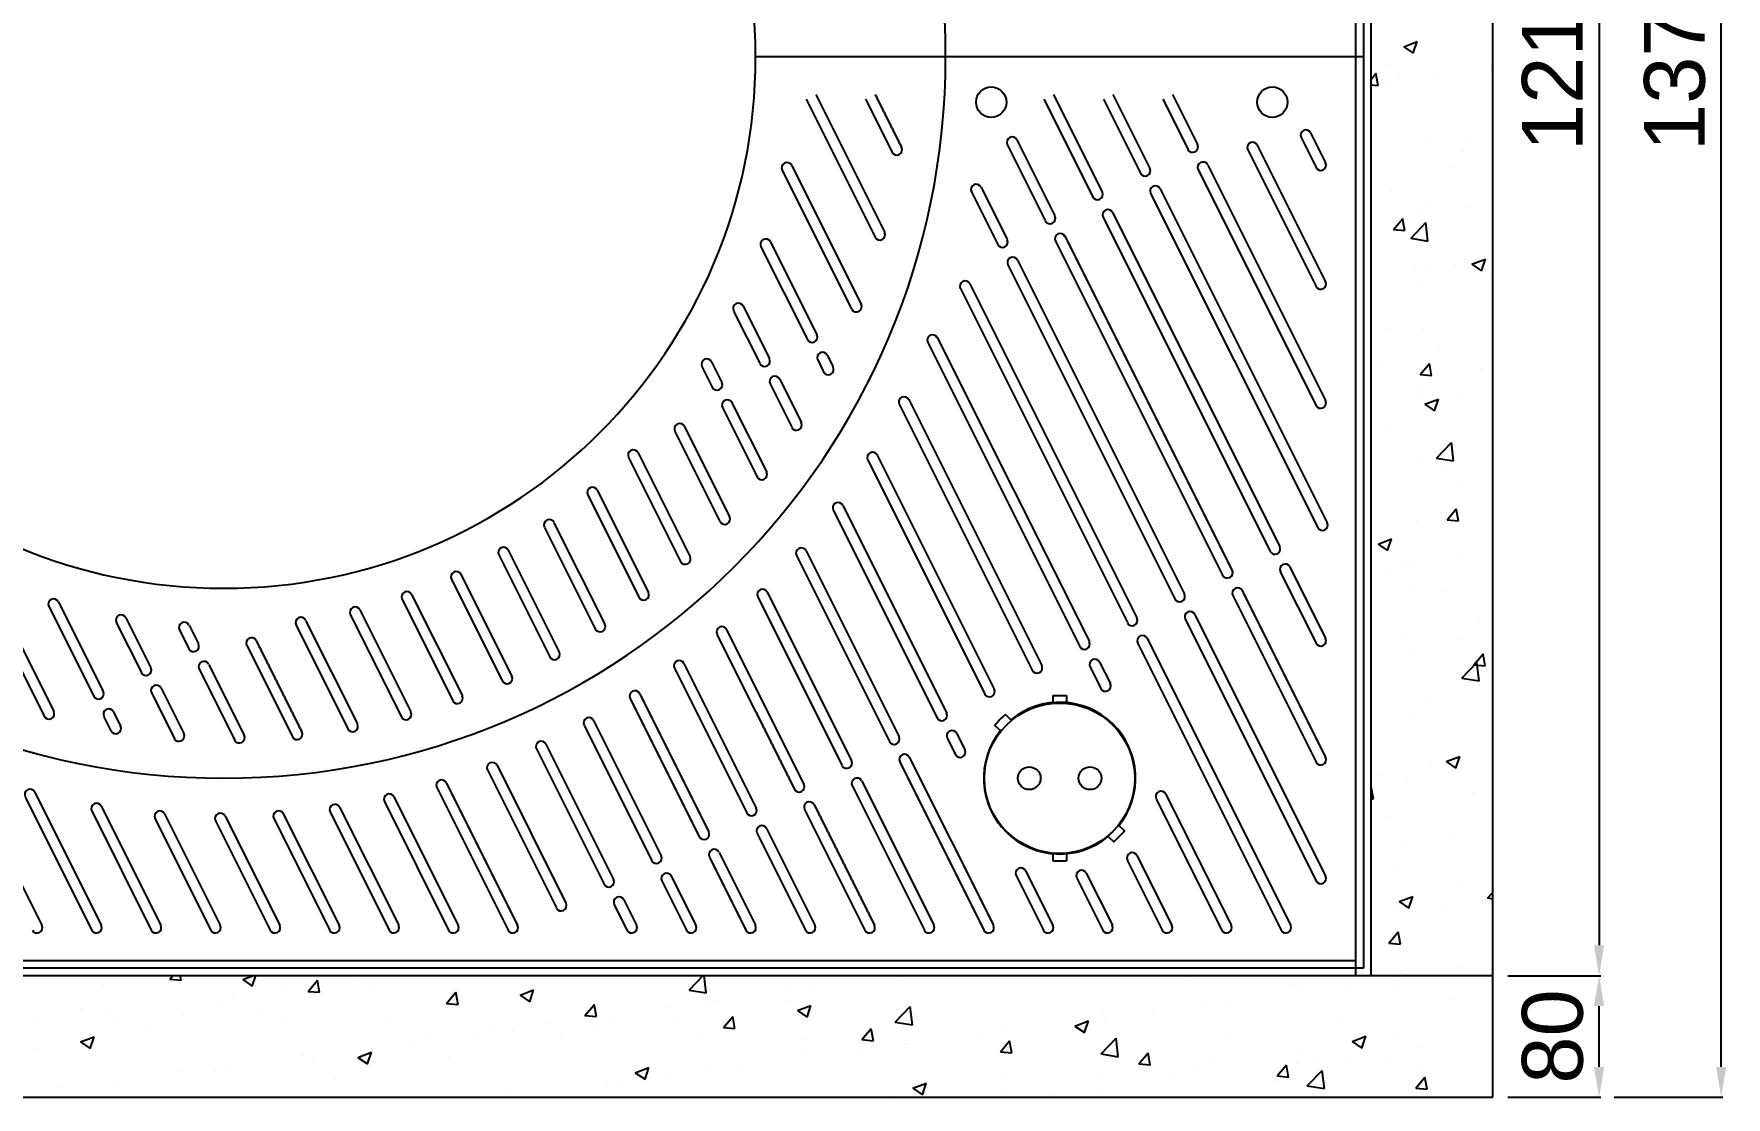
# Model space of a CAD drawing. Header units: millimetres. Extents: x 12472 to 17905, y -36910 to -33068.
# Drawn here: x 13588 to 14702, y -34896 to -34196 of the extents above; entities that cross this region are included whole.
import ezdxf

# ---------------------------------------------------------------- set-up
doc = ezdxf.new("R2010")
doc.units = ezdxf.units.MM
doc.layers.add('받침틀', color=251, linetype='Continuous')
doc.layers.add('압연강', color=40, linetype='Continuous')
doc.styles.get("Standard").update_dxf_attribs({"font": 'arial.ttf'})
doc.dimstyles.new('ISO-25', dxfattribs={"dimtxt": 40, "dimasz": 20, "dimexe": 1.25, "dimexo": 10, "dimgap": 10, "dimtad": 1, "dimdec": 0, "dimtxsty": 'Standard', "dimcen": 2.5, "dimclrd": 3, "dimclre": 3, "dimclrt": 3, "dimadec": 0, "dimazin": 0, "dimtfac": 1, "dimtdec": 0, "dimtmove": 0, "dimatfit": 3, "dimfxl": 0, "dimarcsym": 0})

# ---------------------------------------------------------------- blocks, each defined once
blk = doc.blocks.new('*D4')
at = {"color": 3, "lineweight": -2, "transparency": 16777216}
for p, q in [((6176.6, -38937.4), (6197.2, -38937.4)), ((6196, -38957.4), (6196, -40127.4)), ((6136, -40147.4), (6197.2, -40147.4))]:
    blk.add_line(p, q, dxfattribs=at)
at = {"color": 3, "transparency": 16777216}
for points in [[(6192.6, -38957.4), (6199.3, -38957.4), (6196, -38937.4)], [(6192.6, -40127.4), (6199.3, -40127.4), (6196, -40147.4)]]:
    blk.add_solid(points, dxfattribs=at)
at = {"layer": 'Defpoints', "color": 0, "transparency": 16777216}
for p in [(6166.6, -38937.4), (6126, -40147.4), (6196, -40147.4)]:
    blk.add_point(p, dxfattribs=at)
at = {"color": 3, "transparency": 16777216, "insert": (6165.5, -39542.4), "char_height": 40, "attachment_point": 5, "rotation": 90}
blk.add_mtext('1210', dxfattribs=at)
blk = doc.blocks.new('*D5')
at = {"color": 3, "lineweight": -2, "transparency": 16777216}
for p, q in [((6186, -40147.4), (6194.7, -40147.4)), ((6196, -40207.4), (6196, -40167.4)), ((6136, -40227.4), (6197.2, -40227.4))]:
    blk.add_line(p, q, dxfattribs=at)
at = {"color": 3, "transparency": 16777216}
for points in [[(6192.6, -40167.4), (6199.3, -40167.4), (6196, -40147.4)], [(6192.6, -40207.4), (6199.3, -40207.4), (6196, -40227.4)]]:
    blk.add_solid(points, dxfattribs=at)
at = {"layer": 'Defpoints', "color": 0, "transparency": 16777216}
for p in [(6196, -40147.4), (6196, -40147.4), (6126, -40227.4)]:
    blk.add_point(p, dxfattribs=at)
at = {"color": 3, "transparency": 16777216, "insert": (6165.5, -40187.4), "char_height": 40, "attachment_point": 5, "rotation": 90}
blk.add_mtext('80', dxfattribs=at)
blk = doc.blocks.new('*D2')
at = {"color": 3, "lineweight": -2, "transparency": 16777216}
for p, q in [((6206, -38857.4), (6277.5, -38857.4)), ((6276.3, -40207.4), (6276.3, -38877.4)), ((6206, -40227.4), (6277.5, -40227.4))]:
    blk.add_line(p, q, dxfattribs=at)
at = {"color": 3, "transparency": 16777216}
for points in [[(6272.9, -38877.4), (6279.6, -38877.4), (6276.3, -38857.4)], [(6272.9, -40207.4), (6279.6, -40207.4), (6276.3, -40227.4)]]:
    blk.add_solid(points, dxfattribs=at)
at = {"layer": 'Defpoints', "color": 0, "transparency": 16777216}
for p in [(6196, -38857.4), (6276.3, -38857.4), (6196, -40227.4)]:
    blk.add_point(p, dxfattribs=at)
at = {"color": 3, "transparency": 16777216, "insert": (6245.8, -39542.4), "char_height": 40, "attachment_point": 5, "rotation": 90}
blk.add_mtext('1370', dxfattribs=at)
blk = doc.blocks.new('AG1512')
for p, q in [((18316.1, -35344.5), (18316.1, -35944.5)), ((17916.1, -35944.5), (18316.1, -35944.5)), ((18316.1, -35944.5), (18316.1, -36544.5)), ((18316.1, -36544.5), (16816.1, -36544.5))]:
    blk.add_line(p, q)
blk.add_lwpolyline([(18080.5, -36377.5, 0.045549), (18073.5, -36384.7), (18077.1, -36388.2, 0.904534), (18148.1, -36457.8), (18151.7, -36461.4, 0.045549), (18158.7, -36454.2), (18155.1, -36450.7, 0.904534), (18084.1, -36381.1)], format="xyb", close=True)
for centre in [(18071.1, -35974.5), (18256.1, -35974.5)]:
    blk.add_circle(centre, 10)
for radius, start, end in [(475, 0, 180), (350, 0, 180), (475, 180, 0), (350, 180, 0)]:
    blk.add_arc((17566.1, -35944.5), radius, start, end)
at = {"layer": '압연강'}
for p, q in [((17949.3, -35972.6), (17994.7, -36063.3)), ((17955.6, -35969.5), (18001, -36060.2)), ((17988.4, -35972.6), (18005.9, -36007.4)), ((17994.7, -35969.5), (18012.1, -36004.3)), ((18105.8, -35972.6), (18138, -36036.9)), ((18112.1, -35969.5), (18144.2, -36033.7)), ((18145, -35972.6), (18169.3, -36021.2)), ((18151.2, -35969.5), (18175.5, -36018.1)), ((18184.1, -35972.6), (18200.6, -36005.6)), ((18190.4, -35969.5), (18206.9, -36002.4)), ((18087.9, -35999.3), (18112.9, -36049.4)), ((18275, -35997.8), (18284.8, -36017.5)), ((18281.2, -35994.7), (18291.1, -36014.4)), ((18081.6, -36002.4), (18106.7, -36052.5)), ((18239.9, -36005.9), (18284.8, -36095.8)), ((18246.1, -36002.8), (18291.1, -36092.7)), ((17933.6, -36019.3), (17979.2, -36110.7)), ((17939.8, -36016.2), (17985.5, -36107.6)), ((18207.3, -36019), (18284.8, -36174.1)), ((18213.6, -36015.9), (18291.1, -36170.9)), ((18058.1, -36033.6), (18075.4, -36068.2)), ((18064.4, -36030.5), (18081.6, -36065)), ((18182.3, -36031.5), (18292.2, -36251.4)), ((18176, -36034.6), (18285.9, -36254.5)), ((18144.7, -36050.3), (18254.6, -36270.2)), ((18151, -36047.2), (18260.9, -36267)), ((17925.8, -36066.5), (17956.4, -36127.7)), ((18113.4, -36065.9), (18223.3, -36285.8)), ((18119.6, -36062.8), (18229.6, -36282.7)), ((17919.6, -36069.7), (17950.2, -36130.8)), ((18088.3, -36078.5), (18198.3, -36298.3)), ((18082.1, -36081.6), (18192, -36301.5)), ((18050.8, -36097.2), (18160.7, -36317.1)), ((18057, -36094.1), (18167, -36314)), ((17907.9, -36108.8), (17925.1, -36143.3)), ((17901.6, -36112), (17918.8, -36146.4)), ((18029.3, -36132.6), (18129.4, -36332.8)), ((18035.6, -36129.5), (18135.7, -36329.6)), ((17956.9, -36144.2), (17960.7, -36152)), ((17963.1, -36141.1), (17967, -36148.8)), ((17880.7, -36148.5), (17887.5, -36162.1)), ((17887, -36145.4), (17893.8, -36159)), ((17925.6, -36159.9), (17939.9, -36188.5)), ((17931.8, -36156.7), (17946.2, -36185.4)), ((17894.3, -36175.5), (17917.1, -36221.2)), ((17900.5, -36172.4), (17923.4, -36218.1)), ((18010.6, -36173.4), (18098.1, -36348.4)), ((18016.9, -36170.3), (18104.4, -36345.3)), ((17869.2, -36188), (17898.9, -36247.4)), ((17862.9, -36191.2), (17892.6, -36250.5)), ((17832.5, -36208.4), (17866.6, -36276.8)), ((17838.7, -36205.3), (17872.9, -36273.7)), ((17989.8, -36210), (18066.8, -36364.1)), ((17996, -36206.9), (18073.1, -36360.9)), ((17805.6, -36233), (17839.3, -36300.3)), ((17811.9, -36229.9), (17845.5, -36297.2)), ((17967.2, -36243), (18035.5, -36379.7)), ((17973.4, -36239.9), (18041.8, -36376.6)), ((17777.2, -36254.4), (17810.6, -36321.2)), ((17783.4, -36251.3), (17816.9, -36318.1)), ((17747.1, -36272.5), (17780.7, -36339.7)), ((17753.3, -36269.4), (17786.9, -36336.5)), ((17943, -36273), (18004.2, -36395.4)), ((17949.3, -36269.9), (18010.5, -36392.3)), ((17402.7, -36288.1), (17448, -36378.7)), ((17409, -36284.9), (17454.3, -36375.6)), ((17716, -36288.5), (17749.4, -36355.4)), ((17722.2, -36285.4), (17755.7, -36352.3)), ((18261.3, -36283.6), (18284.8, -36330.6)), ((18267.6, -36280.4), (18291.1, -36327.5)), ((17689.7, -36298.5), (17723.1, -36365.3)), ((17917.5, -36300.2), (17972.9, -36411)), ((17923.7, -36297.1), (17979.1, -36407.9)), ((18230, -36299.2), (18284.8, -36408.9)), ((18236.3, -36296.1), (18291.1, -36405.7)), ((17451, -36306.4), (17480.6, -36365.6)), ((17457.3, -36303.3), (17486.8, -36362.4)), ((17649.3, -36311.8), (17683, -36379)), ((17655.6, -36308.6), (17689.2, -36375.9)), ((17683.4, -36301.6), (17716.8, -36368.5)), ((18205, -36311.8), (18291.1, -36484)), ((17495.4, -36317), (17511.9, -36349.9)), ((17501.7, -36313.9), (17518.1, -36346.8)), ((17537, -36321.9), (17543.2, -36334.3)), ((17543.3, -36318.8), (17549.5, -36331.1)), ((17613.7, -36318.7), (17647.8, -36387)), ((17619.9, -36315.6), (17654.1, -36383.8)), ((17896.9, -36321.7), (17947.8, -36423.6)), ((18198.7, -36314.9), (18284.8, -36487.1)), ((17581.2, -36332), (17611.3, -36392.2)), ((17587.5, -36328.9), (17617.5, -36389.1)), ((17890.6, -36324.8), (17941.6, -36426.7)), ((18167.4, -36330.5), (18261.9, -36519.5)), ((18173.7, -36327.4), (18268.1, -36516.3)), ((17556.2, -36344.6), (17579.5, -36391.3)), ((17868.9, -36343.9), (17916.5, -36439.2)), ((18142.4, -36343.1), (18149.5, -36357.2)), ((17549.9, -36347.7), (17573.3, -36394.4)), ((17862.6, -36347), (17910.3, -36442.3)), ((18136.1, -36346.2), (18143.2, -36360.4)), ((17518.6, -36363.3), (17533.6, -36393.3)), ((17524.9, -36360.2), (17539.8, -36390.1)), ((17833.5, -36367), (17879, -36458)), ((17839.7, -36363.8), (17885.2, -36454.9)), ((17487.3, -36379), (17491.9, -36388.3)), ((17493.5, -36375.9), (17498.2, -36385.2)), ((17803.2, -36384.7), (17847.7, -36473.6)), ((17809.4, -36381.5), (17853.9, -36470.5)), ((18048.5, -36390), (18053.8, -36400.8)), ((17771.8, -36400.2), (17816.4, -36489.3)), ((17778.1, -36397.1), (17822.6, -36486.2)), ((18042.2, -36393.1), (18047.6, -36403.9)), ((17745.9, -36411), (17791.3, -36501.8)), ((18010.9, -36408.8), (18066.2, -36519.5)), ((18017.2, -36405.7), (18072.5, -36516.3)), ((17399.6, -36422.8), (17446.4, -36516.3)), ((17712.5, -36422.5), (17759.4, -36516.3)), ((17739.6, -36414.1), (17785.1, -36504.9)), ((17985.9, -36421.3), (18033.4, -36516.3)), ((17435.5, -36431.9), (17479.3, -36519.5)), ((17441.7, -36428.7), (17485.5, -36516.3)), ((17678, -36431.8), (17720.3, -36516.3)), ((17706.3, -36425.7), (17753.2, -36519.5)), ((17979.6, -36424.4), (18027.1, -36519.5)), ((18179.6, -36433.2), (18222.8, -36519.5)), ((18185.9, -36430.1), (18229, -36516.3)), ((17479.2, -36441), (17518.4, -36519.5)), ((17485.4, -36437.9), (17524.7, -36516.3)), ((17527.1, -36442.9), (17563.8, -36516.3)), ((17567, -36444.5), (17602.9, -36516.3)), ((17605.3, -36442.9), (17642, -36516.3)), ((17636.1, -36441.7), (17674.9, -36519.5)), ((17642.3, -36438.6), (17681.2, -36516.3)), ((17671.8, -36434.9), (17714, -36519.5)), ((17948.3, -36440.1), (17988, -36519.5)), ((17954.5, -36437), (17994.2, -36516.3)), ((17520.8, -36446.1), (17557.5, -36519.5)), ((17560.7, -36447.6), (17596.7, -36519.5)), ((17599.1, -36446), (17635.8, -36519.5)), ((17917, -36455.8), (17948.8, -36519.5)), ((17923.2, -36452.6), (17955.1, -36516.3)), ((17885.7, -36471.5), (17909.7, -36519.5)), ((17892, -36468.3), (17916, -36516.3)), ((18160.6, -36473.5), (18183.6, -36519.5)), ((18166.9, -36470.3), (18189.9, -36516.3)), ((17854.4, -36487.1), (17870.6, -36519.5)), ((17860.6, -36483.9), (17876.8, -36516.3)), ((18087.4, -36483.6), (18105.4, -36519.5)), ((18093.7, -36480.5), (18111.6, -36516.3)), ((18127.4, -36485.2), (18144.5, -36519.5)), ((18133.6, -36482.1), (18150.8, -36516.3)), ((17829.3, -36499.6), (17837.7, -36516.3)), ((17823.1, -36502.7), (17831.4, -36519.5))]:
    blk.add_line(p, q, dxfattribs=at)
for centre, start, end in [((18084.8, -36000.9), 26.5651, 206.5651), ((18278.1, -35996.2), 26.5651, 206.5651), ((18009, -36005.8), 206.5651, 26.5651), ((18203.7, -36004), 206.5651, 26.5651), ((18243, -36004.3), 26.5651, 206.5651), ((17936.7, -36017.8), 26.5651, 206.5651), ((18172.4, -36019.7), 206.5651, 26.5651), ((18210.4, -36017.4), 26.5651, 206.5651), ((18288, -36016), 206.5651, 26.5651), ((18061.2, -36032), 26.5651, 206.5651), ((18141.1, -36035.3), 206.5651, 26.5651), ((18179.1, -36033.1), 26.5651, 206.5651), ((18109.8, -36051), 206.5651, 26.5651), ((18147.8, -36048.7), 26.5651, 206.5651), ((17922.7, -36068.1), 26.5651, 206.5651), ((17997.8, -36061.8), 206.5651, 26.5651), ((18078.5, -36066.6), 206.5651, 26.5651), ((18116.5, -36064.4), 26.5651, 206.5651), ((18085.2, -36080), 26.5651, 206.5651), ((18053.9, -36095.7), 26.5651, 206.5651), ((18288, -36094.2), 206.5651, 26.5651), ((17904.7, -36110.4), 26.5651, 206.5651), ((17982.4, -36109.1), 206.5651, 26.5651), ((17953.3, -36129.2), 206.5651, 26.5651), ((18032.5, -36131.1), 26.5651, 206.5651), ((17883.9, -36146.9), 26.5651, 206.5651), ((17922, -36144.9), 206.5651, 26.5651), ((17960, -36142.6), 26.5651, 206.5651), ((17928.7, -36158.3), 26.5651, 206.5651), ((17963.9, -36150.4), 206.5651, 26.5651), ((17890.7, -36160.5), 206.5651, 26.5651), ((17897.4, -36173.9), 26.5651, 206.5651), ((18013.7, -36171.9), 26.5651, 206.5651), ((18288, -36172.5), 206.5651, 26.5651), ((17866.1, -36189.6), 26.5651, 206.5651), ((17943, -36187), 206.5651, 26.5651), ((17835.6, -36206.9), 26.5651, 206.5651), ((17992.9, -36208.4), 26.5651, 206.5651), ((17920.2, -36219.6), 206.5651, 26.5651), ((17808.7, -36231.4), 26.5651, 206.5651), ((17970.3, -36241.5), 26.5651, 206.5651), ((17780.3, -36252.8), 26.5651, 206.5651), ((17895.8, -36248.9), 206.5651, 26.5651), ((18289.1, -36252.9), 206.5651, 26.5651), ((17750.2, -36270.9), 26.5651, 206.5651), ((18257.8, -36268.6), 206.5651, 26.5651), ((17869.8, -36275.2), 206.5651, 26.5651), ((17946.1, -36271.4), 26.5651, 206.5651), ((18264.5, -36282), 26.5651, 206.5651), ((17719.1, -36287), 26.5651, 206.5651), ((18226.5, -36284.2), 206.5651, 26.5651), ((17686.5, -36300.1), 26.5651, 206.5651), ((17842.4, -36298.8), 206.5651, 26.5651), ((17920.6, -36298.6), 26.5651, 206.5651), ((18195.1, -36299.9), 206.5651, 26.5651), ((18233.2, -36297.7), 26.5651, 206.5651), ((17454.1, -36304.9), 26.5651, 206.5651), ((17498.6, -36315.4), 26.5651, 206.5651), ((17652.5, -36310.2), 26.5651, 206.5651), ((18201.9, -36313.3), 26.5651, 206.5651), ((17540.1, -36320.3), 26.5651, 206.5651), ((17616.8, -36317.1), 26.5651, 206.5651), ((17813.7, -36319.7), 206.5651, 26.5651), ((17893.8, -36323.2), 26.5651, 206.5651), ((18163.8, -36315.6), 206.5651, 26.5651), ((17546.3, -36332.7), 206.5651, 26.5651), ((17584.3, -36330.5), 26.5651, 206.5651), ((18132.5, -36331.2), 206.5651, 26.5651), ((18170.6, -36329), 26.5651, 206.5651), ((18288, -36329), 206.5651, 26.5651), ((17553, -36346.1), 26.5651, 206.5651), ((17783.8, -36338.1), 206.5651, 26.5651), ((17865.8, -36345.5), 26.5651, 206.5651), ((18101.2, -36346.9), 206.5651, 26.5651), ((18139.2, -36344.6), 26.5651, 206.5651), ((17515, -36348.4), 206.5651, 26.5651), ((17752.6, -36353.9), 206.5651, 26.5651), ((17483.7, -36364), 206.5651, 26.5651), ((17521.7, -36361.8), 26.5651, 206.5651), ((17719.9, -36366.9), 206.5651, 26.5651), ((17836.6, -36365.4), 26.5651, 206.5651), ((18069.9, -36362.5), 206.5651, 26.5651), ((18146.3, -36358.8), 206.5651, 26.5651), ((17451.1, -36377.1), 206.5651, 26.5651), ((17490.4, -36377.4), 26.5651, 206.5651), ((17686.1, -36377.5), 206.5651, 26.5651), ((18038.6, -36378.2), 206.5651, 26.5651), ((17495.1, -36386.7), 206.5651, 26.5651), ((17536.7, -36391.7), 206.5651, 26.5651), ((17614.4, -36390.6), 206.5651, 26.5651), ((17650.9, -36385.4), 206.5651, 26.5651), ((17806.3, -36383.1), 26.5651, 206.5651), ((18045.3, -36391.6), 26.5651, 206.5651), ((17576.4, -36392.8), 206.5651, 26.5651), ((17774.9, -36398.6), 26.5651, 206.5651), ((18007.3, -36393.8), 206.5651, 26.5651), ((18050.7, -36402.3), 206.5651, 26.5651), ((17742.8, -36412.6), 26.5651, 206.5651), ((17976, -36409.5), 206.5651, 26.5651), ((18014, -36407.2), 26.5651, 206.5651), ((18288, -36407.3), 206.5651, 26.5651), ((17709.4, -36424.1), 26.5651, 206.5651), ((17944.7, -36425.1), 206.5651, 26.5651), ((17982.7, -36422.9), 26.5651, 206.5651), ((17438.6, -36430.3), 26.5651, 206.5651), ((17674.9, -36433.3), 26.5651, 206.5651), ((18182.8, -36431.6), 26.5651, 206.5651), ((17482.3, -36439.5), 26.5651, 206.5651), ((17524, -36444.5), 26.5651, 206.5651), ((17563.8, -36446), 26.5651, 206.5651), ((17602.2, -36444.5), 26.5651, 206.5651), ((17639.2, -36440.2), 26.5651, 206.5651), ((17913.4, -36440.8), 206.5651, 26.5651), ((17951.4, -36438.5), 26.5651, 206.5651), ((17882.1, -36456.4), 206.5651, 26.5651), ((17920.1, -36454.2), 26.5651, 206.5651), ((17888.8, -36469.8), 26.5651, 206.5651), ((17850.8, -36472.1), 206.5651, 26.5651), ((18090.6, -36482), 26.5651, 206.5651), ((18163.8, -36471.9), 26.5651, 206.5651), ((17819.5, -36487.7), 206.5651, 26.5651), ((17857.5, -36485.5), 26.5651, 206.5651), ((18130.5, -36483.6), 26.5651, 206.5651), ((18288, -36485.5), 206.5651, 26.5651), ((17826.2, -36501.1), 26.5651, 206.5651), ((17788.2, -36503.4), 206.5651, 26.5651), ((17443.3, -36517.9), 206.5651, 26.5651), ((17482.4, -36517.9), 206.5651, 26.5651), ((17521.5, -36517.9), 206.5651, 26.5651), ((17560.7, -36517.9), 206.5651, 26.5651), ((17599.8, -36517.9), 206.5651, 26.5651), ((17638.9, -36517.9), 206.5651, 26.5651), ((17678, -36517.9), 206.5651, 26.5651), ((17717.2, -36517.9), 206.5651, 26.5651), ((17756.3, -36517.9), 206.5651, 26.5651), ((17834.6, -36517.9), 206.5651, 26.5651), ((17873.7, -36517.9), 206.5651, 26.5651), ((17912.8, -36517.9), 206.5651, 26.5651), ((17952, -36517.9), 206.5651, 26.5651), ((17991.1, -36517.9), 206.5651, 26.5651), ((18030.2, -36517.9), 206.5651, 26.5651), ((18069.4, -36517.9), 206.5651, 26.5651), ((18108.5, -36517.9), 206.5651, 26.5651), ((18147.6, -36517.9), 206.5651, 26.5651), ((18186.8, -36517.9), 206.5651, 26.5651), ((18225.9, -36517.9), 206.5651, 26.5651), ((18265, -36517.9), 206.5651, 26.5651)]:
    blk.add_arc(centre, 3.5, start, end, dxfattribs=at)
blk = doc.blocks.new('A$C6562381F')
for p, q in [((4.5, 54.5), (-4.5, 54.5)), ((-4.5, 49.3), (-4.5, 54.5)), ((4.5, 49.3), (4.5, 54.5)), ((-4.5, -54.5), (-4.5, -49.3)), ((4.5, -54.5), (-4.5, -54.5)), ((4.5, -54.5), (4.5, -49.3))]:
    blk.add_line(p, q)
for centre, radius in [((0, 0), 49.5), ((-20, 0), 7.5), ((20, 0), 7.5)]:
    blk.add_circle(centre, radius)
blk = doc.blocks.new('A$C5BBE172E')
at = {"linetype": 'Continuous'}
for p, q in [((848.1, 29.1), (857, 32.5)), ((848.1, 29.1), (854.4, 24.8)), ((854.4, 24.8), (857, 32.5)), ((826.7, 7.8), (829.9, 11.6)), ((831.3, 3.6), (829.8, 11.6)), ((837.9, 17.2), (837.9, 17.2)), ((867.6, 11.7), (867.6, 11.7)), ((905.7, 14.4), (905.7, 14.4)), ((826.7, 4.1), (831.3, 3.6)), ((838.7, 4.7), (838.7, 4.7)), ((845.2, 8.5), (845.2, 8.5)), ((866, -30.6), (866, -30.6)), ((892, -31.1), (892, -31.1)), ((887.2, -39.8), (887.2, -39.8)), ((880.9, -50.5), (880.9, -50.5)), ((839.9, -64.7), (839.9, -64.7)), ((864.5, -72.8), (864.5, -72.8)), ((890.4, -77), (890.4, -77)), ((841.4, -91.2), (847.5, -83.9)), ((848.9, -91.9), (847.4, -83.9)), ((852.8, -97.1), (862.7, -86.7)), ((858.6, -81.1), (858.6, -81.1)), ((864, -98.8), (862.6, -86.7)), ((841.4, -91.2), (848.9, -91.9)), ((852.8, -97), (864, -98.8)), ((893, -114.1), (901.9, -110.7)), ((899.3, -118.4), (901.9, -110.7)), ((855.7, -115.1), (855.7, -115.1)), ((862.9, -115.1), (862.9, -115.1)), ((881.9, -115.6), (881.9, -115.6)), ((893, -114.1), (899.3, -118.4)), ((905, -120.7), (905, -120.7)), ((856.9, -127.1), (856.9, -127.1)), ((838.3, -156.2), (838.3, -156.2)), ((861.4, -157.4), (861.4, -157.4)), ((871.6, -170.8), (871.6, -170.8)), ((830.9, -180), (830.9, -180)), ((859, -186.7), (865.1, -179.4)), ((859, -186.7), (866.6, -187.4)), ((866.5, -187.4), (865, -179.5)), ((898.7, -182.9), (898.7, -182.9)), ((857.7, -197.1), (857.7, -197.1)), ((859.8, -199.7), (859.8, -199.7)), ((862.1, -206.2), (871, -202.8)), ((862.1, -206.2), (868.4, -210.5)), ((868.4, -210.5), (871, -202.8)), ((886.8, -200.6), (886.8, -200.6)), ((838.2, -220.9), (838.2, -220.9)), ((869.6, -241.8), (879.5, -231.5)), ((880.9, -243.5), (879.5, -231.5)), ((858.3, -241.9), (858.3, -241.9)), ((869.6, -241.8), (880.9, -243.5)), ((873.5, -247.4), (873.5, -247.4)), ((885, -260.4), (885, -260.4)), ((876.6, -282.3), (882.7, -275)), ((881.6, -276.4), (881.6, -276.4)), ((884.1, -282.9), (882.7, -275)), ((856.7, -284.2), (856.7, -284.2)), ((876.6, -282.3), (884.2, -282.9)), ((831.2, -298.3), (840.1, -294.9)), ((831.2, -298.3), (837.5, -302.6)), ((837.5, -302.6), (840.1, -294.9)), ((851.6, -310.5), (851.6, -310.5)), ((883.4, -306.3), (883.4, -306.3)), ((837.9, -317), (837.9, -317)), ((848.7, -312.3), (848.7, -312.3)), ((855.2, -326.5), (855.2, -326.5)), ((875.5, -329.4), (875.5, -329.4)), ((898.1, -350.1), (898.1, -350.1)), ((850, -356.4), (850, -356.4)), ((886.4, -361.4), (886.4, -361.4)), ((853.7, -368.8), (853.7, -368.8)), ((886.4, -386.5), (896.3, -376.2)), ((894.2, -377.8), (900.3, -370.5)), ((894.2, -377.8), (901.8, -378.5)), ((897.7, -388.3), (896.3, -376.2)), ((901.8, -378.5), (900.3, -370.5)), ((886.4, -386.5), (897.7, -388.3)), ((891.3, -379.7), (891.3, -379.7)), ((864.7, -400.2), (864.7, -400.2)), ((852.1, -411.1), (852.1, -411.1)), ((866.5, -444.6), (866.5, -444.6)), ((876.1, -441.5), (885, -438.1)), ((876.1, -441.5), (882.4, -445.8)), ((881.2, -437.2), (881.2, -437.2)), ((882.4, -445.8), (885, -438.1)), ((831.3, -450.3), (831.3, -450.3)), ((850.6, -453.3), (850.6, -453.3)), ((826.7, -458.3), (826.9, -458.1)), ((826.7, -465.9), (828.3, -466)), ((828.3, -466), (826.8, -458.1)), ((893.3, -461.7), (893.3, -461.7)), ((837.6, -477.8), (837.6, -477.8)), ((878.1, -489.8), (878.1, -489.8)), ((849, -495.6), (849, -495.6)), ((841.3, -509.2), (841.3, -509.2)), ((886.1, -522.2), (886.1, -522.2)), ((845.2, -533.6), (854.1, -530.2)), ((845.2, -533.6), (851.5, -537.9)), ((851.5, -537.9), (854.1, -530.2)), ((903.3, -531.3), (906.7, -527.7)), ((903.3, -531.2), (906.7, -531.8)), ((844.7, -539.9), (844.7, -539.9)), ((847.5, -537.9), (847.5, -537.9)), ((876.5, -535.7), (876.5, -535.7)), ((838.4, -560.9), (844.5, -553.6)), ((845.9, -561.6), (844.4, -553.6)), ((838.4, -560.9), (846, -561.6)), ((884.3, -576.9), (884.3, -576.9)), ((-7.6, -589.8), (-7.6, -589.8)), ((36.2, -584.7), (38.1, -582.3)), ((36.2, -584.7), (43.8, -585.4)), ((43.7, -585.4), (43.1, -582.3)), ((84.2, -585), (91.2, -582.3)), ((84.2, -585), (90.5, -589.3)), ((90.5, -589.3), (92.9, -582.3)), ((127.3, -592.7), (133.4, -585.4)), ((134.8, -593.3), (133.3, -585.4)), ((157.5, -584.7), (157.5, -584.7)), ((197.9, -584.3), (197.9, -584.3)), ((378, -591.9), (387.1, -582.3)), ((389.2, -593.7), (387.9, -582.3)), ((515.7, -585.8), (515.7, -585.8)), ((521, -582.9), (521, -582.9)), ((639.9, -582.5), (639.9, -582.5)), ((707.7, -585.4), (707.7, -585.4)), ((775.5, -588.3), (775.5, -588.3)), ((780.7, -589.1), (780.7, -589.1)), ((811.3, -590), (811.3, -590)), ((843, -585.8), (843, -585.8)), ((845.9, -580.2), (845.9, -580.2)), ((891.1, -579.5), (891.1, -579.5)), ((77.6, -595.2), (77.6, -595.2)), ((109.4, -591), (109.4, -591)), ((127.3, -592.7), (134.8, -593.3)), ((131.9, -593.9), (131.9, -593.9)), ((171, -592.2), (171, -592.2)), ((218.3, -600.6), (224.5, -593.3)), ((218.3, -600.6), (225.9, -601.3)), ((225.9, -601.3), (224.4, -593.3)), ((266.7, -595.2), (275.6, -591.8)), ((266.7, -595.2), (273.1, -599.5)), ((273.1, -599.5), (275.6, -591.8)), ((309.4, -608.6), (315.6, -601.3)), ((377.9, -591.9), (389.2, -593.6)), ((391.6, -600), (391.6, -600)), ((396.2, -598.9), (396.2, -598.9)), ((441.7, -598.5), (441.7, -598.5)), ((444.3, -592.6), (444.3, -592.6)), ((456.8, -591.1), (456.8, -591.1)), ((714.8, -598.6), (714.8, -598.6)), ((731, -600.5), (731, -600.5)), ((843.3, -591.1), (843.3, -591.1)), ((880.8, -598), (880.8, -598)), ((-50.7, -612.1), (-50.7, -612.1)), ((-22.3, -604.3), (-22.3, -604.3)), ((-2.6, -605.8), (-2.6, -605.8)), ((2.5, -610.9), (2.5, -610.9)), ((45.5, -607.1), (45.5, -607.1)), ((67.8, -602), (67.8, -602)), ((96.9, -604.9), (96.9, -604.9)), ((113.3, -610), (113.3, -610)), ((309.4, -608.6), (317, -609.3)), ((317, -609.3), (315.5, -601.3)), ((325.7, -609.5), (325.7, -609.5)), ((364.4, -603.1), (364.4, -603.1)), ((367.6, -611.2), (367.6, -611.2)), ((400.5, -616.6), (406.7, -609.3)), ((408.1, -617.2), (406.6, -609.3)), ((449.2, -605.4), (455.6, -609.7)), ((449.3, -605.4), (458.1, -602)), ((455.6, -609.7), (458.1, -602)), ((513.5, -612.9), (523.4, -602.6)), ((524.8, -614.7), (523.4, -602.6)), ((631.8, -615.6), (640.7, -612.1)), ((638.1, -619.8), (640.7, -612.1)), ((650.6, -606.8), (650.6, -606.8)), ((651.2, -611.1), (651.2, -611.1)), ((682.9, -606.9), (682.9, -606.9)), ((806.8, -610.7), (806.8, -610.7)), ((-22.5, -626), (-13.6, -622.6)), ((-16.2, -630.3), (-13.6, -622.6)), ((22.9, -617.6), (22.9, -617.6)), ((181.1, -612.9), (181.1, -612.9)), ((236.1, -620), (236.1, -620)), ((248.9, -615.7), (248.9, -615.7)), ((261.5, -617.7), (261.5, -617.7)), ((284.2, -613.7), (284.2, -613.7)), ((316.7, -618.6), (316.7, -618.6)), ((384.5, -621.4), (384.5, -621.4)), ((400.5, -616.6), (408.1, -617.2)), ((491.6, -624.5), (497.7, -617.2)), ((499.2, -625.2), (497.7, -617.3)), ((513.5, -612.9), (524.8, -614.7)), ((570.9, -621.6), (570.9, -621.6)), ((585.4, -615.7), (585.4, -615.7)), ((631.8, -615.6), (638.1, -619.8)), ((732.7, -623.4), (732.7, -623.4)), ((814.3, -625.7), (823.2, -622.3)), ((820.6, -630), (823.2, -622.3)), ((844.4, -622.4), (844.4, -622.4)), ((-51.2, -630.4), (-51.2, -630.4)), ((-22.5, -626), (-16.2, -630.3)), ((160, -636.2), (168.9, -632.8)), ((166.3, -640.4), (168.9, -632.8)), ((196.3, -626.6), (196.3, -626.6)), ((204.3, -624.2), (204.3, -624.2)), ((293.5, -623.9), (293.5, -623.9)), ((452.3, -624.3), (452.3, -624.3)), ((455.3, -633.4), (455.3, -633.4)), ((491.1, -632.1), (491.1, -632.1)), ((491.6, -624.5), (499.2, -625.2)), ((519.4, -625.2), (519.4, -625.2)), ((520.1, -627.2), (520.1, -627.2)), ((522.8, -628), (522.8, -628)), ((582.7, -632.5), (588.8, -625.2)), ((582.7, -632.5), (590.3, -633.2)), ((587.9, -630), (587.9, -630)), ((590.2, -633.2), (588.8, -625.2)), ((649, -633.9), (658.9, -623.6)), ((649, -633.9), (660.3, -635.7)), ((655.7, -632.9), (655.7, -632.9)), ((660.3, -635.7), (658.9, -623.6)), ((673.8, -640.5), (679.9, -633.2)), ((681.3, -641.2), (679.9, -633.2)), ((779.2, -631.4), (779.2, -631.4)), ((814.3, -625.7), (820.6, -630)), ((857.7, -629.6), (857.7, -629.6)), ((44.2, -645.3), (44.2, -645.3)), ((66.2, -644.3), (66.2, -644.3)), ((76, -641.1), (76, -641.1)), ((124.1, -634.8), (124.1, -634.8)), ((130.4, -636.1), (130.4, -636.1)), ((160, -636.2), (166.3, -640.4)), ((219.5, -636.7), (219.5, -636.7)), ((342.5, -646.3), (351.4, -642.9)), ((348.9, -650.6), (351.4, -642.9)), ((390.1, -642.3), (390.1, -642.3)), ((410.8, -642.7), (410.8, -642.7)), ((658.6, -636.2), (658.6, -636.2)), ((673.8, -640.5), (681.4, -641.1)), ((713.2, -640.9), (713.2, -640.9)), ((723.5, -635.8), (723.5, -635.8)), ((764.9, -648.4), (771, -641.1)), ((772.4, -649.1), (771, -641.2)), ((777.8, -640.1), (777.8, -640.1)), ((784.6, -655), (794.5, -644.7)), ((791.3, -638.6), (791.3, -638.6)), ((795.9, -656.7), (794.5, -644.7)), ((809.6, -635.9), (809.6, -635.9)), ((837.2, -638.6), (837.2, -638.6)), ((859.1, -641.5), (859.1, -641.5)), ((-36, -655.8), (-36, -655.8)), ((1, -653.2), (1, -653.2)), ((145.4, -649.4), (145.4, -649.4)), ((324.1, -651.8), (324.1, -651.8)), ((331, -653.2), (331, -653.2)), ((342.5, -646.4), (348.9, -650.6)), ((362.7, -649), (362.7, -649)), ((525.1, -656.5), (534, -653.1)), ((525.1, -656.5), (531.4, -660.8)), ((531.4, -660.8), (533.9, -653.1)), ((584.6, -648.9), (584.6, -648.9)), ((649.1, -649), (649.1, -649)), ((649.5, -657), (649.5, -657)), ((697.6, -650.6), (697.6, -650.6)), ((763.1, -651.3), (763.1, -651.3)), ((764.9, -648.4), (772.5, -649.1)), ((784.6, -654.9), (795.9, -656.7)), ((856, -656.4), (862.1, -649.1)), ((856, -656.4), (863.6, -657.1)), ((863.5, -657.1), (862.1, -649.1)), ((71.4, -662.1), (71.4, -662.1)), ((260, -660), (260, -660)), ((510.5, -661.6), (510.5, -661.6)), ((583.9, -658), (583.9, -658)), ((617.7, -661.2), (617.7, -661.2))]:
    blk.add_line(p, q, dxfattribs=at)
at = {"layer": '받침틀'}
for p, q in [((906.7, -662.3), (906.7, 707.7)), ((816.7, -582.3), (816.7, 627.7)), ((826.7, -582.3), (826.7, 627.7)), ((-673.3, -572.3), (816.7, -572.3)), ((-763.3, -582.3), (906.7, -582.3)), ((-763.3, -662.3), (906.7, -662.3))]:
    blk.add_line(p, q, dxfattribs=at)
for base, p1, p2, picture, middle in [((1056.9, 707.7), (976.6, -662.3), (976.6, 707.7), '*D2', (1026.5, 22.7)), ((976.6, -582.3), (947.3, 627.7), (906.7, -582.3), '*D4', (946.2, 22.7)), ((976.6, -582.3), (906.7, -662.3), (976.6, -582.3), '*D5', (946.2, -622.3))]:
    dim = blk.add_linear_dim(base=base, p1=p1, p2=p2, angle=90, dimstyle='ISO-25')
    dim.commit()
    dim.dimension.update_dxf_attribs({"geometry": picture, "text_midpoint": middle, "insert": (-5219.3, 39565)})

msp = doc.modelspace()

# ---------------------------------------------------------------- block references
for name, p in [('A$C5BBE172E', (13641.6, -34233.3)), ('AG1512', (-3852.8, 1733.8))]:
    msp.add_blockref(name, p)
at = {"rotation": 180}
msp.add_blockref('A$C6562381F', (14263.3, -34685.7), dxfattribs=at)

doc.saveas('drawing.dxf')
